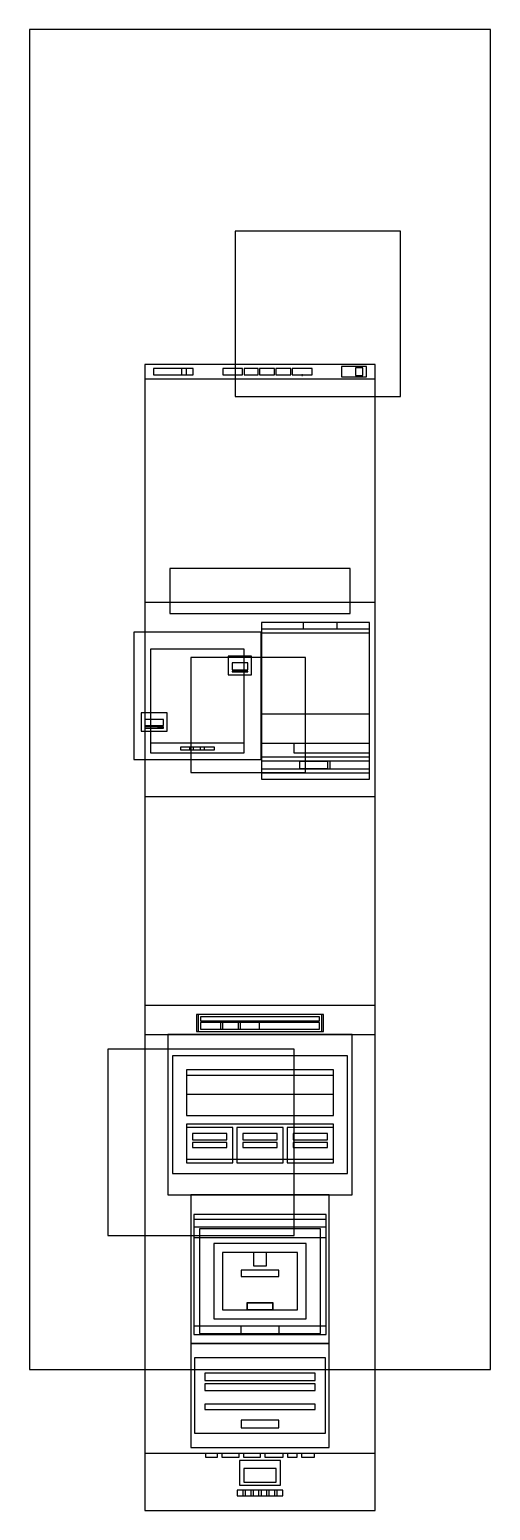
# Model space of a CAD drawing. Extents: x -640 to 1920, y -6365 to 1860.
import ezdxf

# ---------------------------------------------------------------- set-up
doc = ezdxf.new("R2010")
doc.units = 0
doc.layers.get('0').update_dxf_attribs({"linetype": 'CONTINUOUS'})

msp = doc.modelspace()

# ---------------------------------------------------------------- linework, layer by layer
for points in [[(-640, 1860.5), (-640, -5581.5), (1920, -5581.5), (1920, 1860.5)], [(-640, 1860.5), (-640, -5581.5), (1920, -5581.5), (1920, 1860.5)], [(-640, 1860.5), (-640, -5581.5), (1920, -5581.5), (1920, 1860.5)], [(502.3, 740.3), (502.3, -177.1), (1419.7, -177.1), (1419.7, 740.3)], [(0, 0), (0, -3721), (1280, -3721), (1280, 0)], [(0, 0), (0, -80), (1280, -80), (1280, 0)], [(0, 0), (0, -6364.5), (1280, -6364.5), (1280, 0)], [(0, 0), (0, -3721), (1280, -3721), (1280, 0)], [(0, 0), (0, -3721), (1280, -3721), (1280, 0)], [(0, 0), (0, -3721), (1280, -3721), (1280, 0)], [(0, 0), (0, -3721), (1280, -3721), (1280, 0)], [(0, 0), (0, -3721), (1280, -3721), (1280, 0)], [(0, 0), (0, -3721), (1280, -3721), (1280, 0)], [(0, 0), (0, -3721), (1280, -3721), (1280, 0)], [(0, 0), (0, -3721), (1280, -3721), (1280, 0)], [(48, -21.5), (48, -57.5), (269.3, -57.5), (269.3, -21.5)], [(48, -21.5), (48, -57.5), (205.3, -57.5), (205.3, -21.5)], [(48, -21.5), (48, -57.5), (205.3, -57.5), (205.3, -21.5)], [(48, -21.5), (48, -57.5), (205.3, -57.5), (205.3, -21.5)], [(229.3, -21.5), (229.3, -57.5), (269.3, -57.5), (269.3, -21.5)], [(432.6, -21.5), (432.6, -57.5), (543.5, -57.5), (543.5, -21.5)], [(551.5, -21.5), (551.5, -57.5), (629.4, -57.5), (629.4, -21.5)], [(637.4, -21.5), (637.4, -57.5), (720, -57.5), (720, -21.5)], [(728, -21.5), (728, -57.5), (810.9, -57.5), (810.9, -21.5)], [(818.9, -21.5), (818.9, -57.5), (929, -57.5), (929, -21.5)], [(818.9, -21.5), (818.9, -57.5), (929, -57.5), (929, -21.5)], [(872, -57.5), (872, -61.5), (876, -61.5), (876, -57.5)], [(1092.3, -10.5), (1092.3, -68.5), (1232, -68.5), (1232, -10.5)], [(1170, -18.5), (1170, -60.5), (1212, -60.5), (1212, -18.5)], [(1170, -18.5), (1170, -60.5), (1212, -60.5), (1212, -18.5)], [(139.2, -1132.6), (139.2, -1382.1), (1140.8, -1382.1), (1140.8, -1132.6)], [(0, -1321.6), (0, -2399.4), (1280, -2399.4), (1280, -1321.6)], [(648, -1433.6), (648, -2303.4), (1248, -2303.4), (1248, -1433.6)], [(648, -1433.6), (648, -1468.1), (1248, -1468.1), (1248, -1433.6)], [(879.7, -1433.6), (879.7, -1468.1), (1069.5, -1468.1), (1069.5, -1433.6)], [(-61.6, -1486.9), (-61.6, -2194.1), (645.6, -2194.1), (645.6, -1486.9)], [(648, -1492.1), (648, -1940.5), (1248, -1940.5), (1248, -1492.1)], [(32, -1580.5), (32, -2156.5), (552, -2156.5), (552, -1580.5)], [(32, -1580.5), (32, -2100.5), (552, -2100.5), (552, -1580.5)], [(256, -1627.8), (256, -2265.1), (893.3, -2265.1), (893.3, -1627.8)], [(463.6, -1620.1), (463.6, -1723.1), (593.6, -1723.1), (593.6, -1620.1)], [(484.6, -1656.1), (484.6, -1695.1), (572.6, -1695.1), (572.6, -1656.1)], [(484.6, -1703.1), (484.6, -1706.1), (572.6, -1706.1), (572.6, -1703.1)], [(504, -1703.1), (504, -1706.1), (572.6, -1706.1), (572.6, -1703.1)], [(-20, -1935.1), (-20, -2037.1), (124.9, -2037.1), (124.9, -1935.1)], [(1, -1971.1), (1, -2004.1), (103.9, -2004.1), (103.9, -1971.1)], [(1, -2012.1), (1, -2020.1), (103.9, -2020.1), (103.9, -2012.1)], [(71.9, -2012.1), (71.9, -2020.1), (79.9, -2020.1), (79.9, -2012.1)], [(83.9, -2012.1), (83.9, -2020.1), (91.9, -2020.1), (91.9, -2012.1)], [(95.9, -2012.1), (95.9, -2020.1), (103.9, -2020.1), (103.9, -2012.1)], [(197.5, -2125.5), (197.5, -2140.5), (386.5, -2140.5), (386.5, -2125.5)], [(197.5, -2125.5), (197.5, -2140.5), (249.4, -2140.5), (249.4, -2125.5)], [(269.4, -2125.5), (269.4, -2140.5), (309.4, -2140.5), (309.4, -2125.5)], [(329.4, -2125.5), (329.4, -2140.5), (386.5, -2140.5), (386.5, -2125.5)], [(648, -2104.7), (648, -2178.9), (1248, -2178.9), (1248, -2104.7)], [(828, -2104.7), (828, -2157.2), (1248, -2157.2), (1248, -2104.7)], [(648, -2202.9), (648, -2244.9), (1248, -2244.9), (1248, -2202.9)], [(859.8, -2204.1), (859.8, -2243.7), (1016.9, -2243.7), (1016.9, -2204.1)], [(1028.9, -2202.9), (1028.9, -2244.9), (1248, -2244.9), (1248, -2202.9)], [(648, -2268.9), (648, -2303.4), (1248, -2303.4), (1248, -2268.9)], [(0, -3561), (0, -3721), (1280, -3721), (1280, -3561)], [(288, -3610.2), (288, -3705), (992, -3705), (992, -3610.2)], [(296, -3610.2), (296, -3705), (984, -3705), (984, -3610.2)], [(309, -3623.2), (309, -3646), (971, -3646), (971, -3623.2)], [(309, -3654), (309, -3692), (971, -3692), (971, -3654)], [(309, -3654), (309, -3692), (422.8, -3692), (422.8, -3654)], [(430.8, -3654), (430.8, -3692), (521.1, -3692), (521.1, -3654)], [(529.1, -3655), (529.1, -3691), (637.3, -3691), (637.3, -3655)], [(128, -3721), (128, -4611.3), (1152, -4611.3), (1152, -3721)], [(-205.5, -3802.1), (-205.5, -4837.3), (829.7, -4837.3), (829.7, -3802.1)], [(153.9, -3839.7), (153.9, -4492.6), (1126.1, -4492.6), (1126.1, -3839.7)], [(232.3, -3918.1), (232.3, -4171.7), (1047.7, -4171.7), (1047.7, -3918.1)], [(232.3, -3949.4), (232.3, -4052.9), (1047.7, -4052.9), (1047.7, -3949.4)], [(232.3, -4218.7), (232.3, -4414.2), (1047.7, -4414.2), (1047.7, -4218.7)], [(232.3, -4238.3), (232.3, -4433.8), (488.4, -4433.8), (488.4, -4238.3)], [(264.7, -4270.6), (264.7, -4305.9), (456.1, -4305.9), (456.1, -4270.6)], [(512, -4238.3), (512, -4433.8), (768.1, -4433.8), (768.1, -4238.3)], [(544.3, -4270.6), (544.3, -4305.9), (735.7, -4305.9), (735.7, -4270.6)], [(791.6, -4238.3), (791.6, -4433.8), (1047.7, -4433.8), (1047.7, -4238.3)], [(823.9, -4270.6), (823.9, -4305.9), (1015.3, -4305.9), (1015.3, -4270.6)], [(264.7, -4321.6), (264.7, -4349), (456.1, -4349), (456.1, -4321.6)], [(544.3, -4321.6), (544.3, -4349), (735.7, -4349), (735.7, -4321.6)], [(823.9, -4321.6), (823.9, -4349), (1015.3, -4349), (1015.3, -4321.6)], [(256, -4611.3), (256, -5437.3), (1024, -5437.3), (1024, -4611.3)], [(272, -4721.3), (272, -5387.3), (1008, -5387.3), (1008, -4721.3)], [(272, -4721.3), (272, -4849.3), (1008, -4849.3), (1008, -4721.3)], [(272, -4749.3), (272, -4789.3), (1008, -4789.3), (1008, -4749.3)], [(304, -4801.3), (304, -5381.3), (976, -5381.3), (976, -4801.3)], [(384, -4881.3), (384, -5301.3), (896, -5301.3), (896, -4881.3)], [(384, -4881.3), (384, -5301.3), (896, -5301.3), (896, -4881.3)], [(432, -4932.3), (432, -5250.3), (848, -5250.3), (848, -4932.3)], [(603, -4932.3), (603, -5006.3), (677, -5006.3), (677, -4932.3)], [(535, -5030.3), (535, -5066.3), (745, -5066.3), (745, -5030.3)], [(566.9, -5212.3), (566.9, -5250.3), (713.1, -5250.3), (713.1, -5212.3)], [(567.9, -5213.3), (567.9, -5249.3), (712.1, -5249.3), (712.1, -5213.3)], [(272, -5341.3), (272, -5387.3), (1008, -5387.3), (1008, -5341.3)], [(534.1, -5341.3), (534.1, -5387.3), (745.9, -5387.3), (745.9, -5341.3)], [(256, -5437.3), (256, -6015.3), (1024, -6015.3), (1024, -5437.3)], [(276, -5517.3), (276, -5935.3), (1004, -5935.3), (1004, -5517.3)], [(333, -5602.3), (333, -5642.3), (947, -5642.3), (947, -5602.3)], [(333, -5662.3), (333, -5698.3), (947, -5698.3), (947, -5662.3)], [(333, -5774.3), (333, -5804.3), (947, -5804.3), (947, -5774.3)], [(536.1, -5864.3), (536.1, -5906.3), (743.9, -5906.3), (743.9, -5864.3)], [(0, -6048.3), (0, -6364.5), (1280, -6364.5), (1280, -6048.3)], [(337.1, -6048.3), (337.1, -6068.3), (403.2, -6068.3), (403.2, -6048.3)], [(427.2, -6048.3), (427.2, -6068.3), (524.4, -6068.3), (524.4, -6048.3)], [(548.4, -6048.3), (548.4, -6068.3), (642.3, -6068.3), (642.3, -6048.3)], [(666.3, -6048.3), (666.3, -6068.3), (768.7, -6068.3), (768.7, -6048.3)], [(792.7, -6048.3), (792.7, -6068.3), (845.8, -6068.3), (845.8, -6048.3)], [(869.8, -6048.3), (869.8, -6068.3), (942.9, -6068.3), (942.9, -6048.3)], [(525.9, -6088.3), (525.9, -6224.5), (754.1, -6224.5), (754.1, -6088.3)], [(550.9, -6131.5), (550.9, -6207.5), (729.1, -6207.5), (729.1, -6131.5)], [(514, -6252.5), (514, -6284.5), (766, -6284.5), (766, -6252.5)], [(514, -6252.5), (514, -6284.5), (546, -6284.5), (546, -6252.5)], [(558, -6252.5), (558, -6284.5), (590, -6284.5), (590, -6252.5)], [(602, -6252.5), (602, -6284.5), (634, -6284.5), (634, -6252.5)], [(646, -6252.5), (646, -6284.5), (678, -6284.5), (678, -6252.5)], [(690, -6252.5), (690, -6284.5), (722, -6284.5), (722, -6252.5)], [(734, -6252.5), (734, -6284.5), (766, -6284.5), (766, -6252.5)]]:
    msp.add_lwpolyline(points, close=True)

doc.saveas('drawing.dxf')
